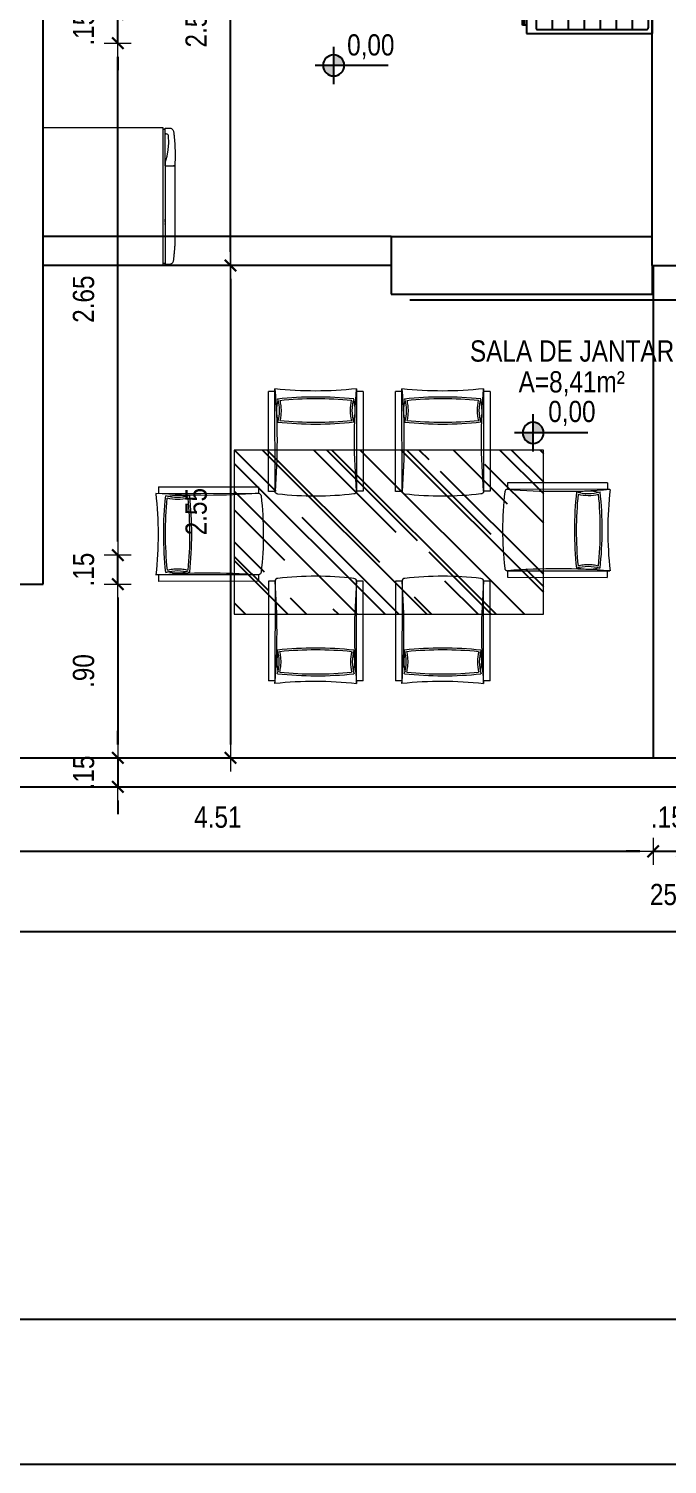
# Model space of a CAD drawing. Header units: millimetres. Extents: x -677 to -23, y -135 to 1112.
# Drawn here: x -126.11 to -122.8, y 838.58 to 846.01 of the extents above; entities that cross this region are included whole.
import ezdxf
from ezdxf.enums import TextEntityAlignment as Align

# ---------------------------------------------------------------- set-up
doc = ezdxf.new("R2010")
doc.units = ezdxf.units.MM
doc.header["$LTSCALE"] = 20
doc.header["$MEASUREMENT"] = 0
doc.header["$PDSIZE"] = -5
doc.linetypes.add('AXES', pattern=[0.54, 0.3, -0.08, 0.08, -0.08])
doc.linetypes.add('DASHDOT2', pattern=[0.5, 0.25, -0.125, 0, -0.125])
doc.layers.get('0').update_dxf_attribs({"linetype": 'CONTINUOUS'})
doc.layers.get('Defpoints').update_dxf_attribs({"linetype": 'CONTINUOUS'})
for name, color, linetype in [('a-pem-m', 6, 'CONTINUOUS'), ('AR-ALV', 5, 'CONTINUOUS'), ('COTA', 7, 'CONTINUOUS'), ('COTAS', 7, 'CONTINUOUS'), ('COZINHA', 6, 'CONTINUOUS'), ('DIVERSOS', 1, 'CONTINUOUS'), ('E-txt-g', 3, 'CONTINUOUS'), ('Layer1', 7, 'CONTINUOUS'), ('LAYER7', 4, 'CONTINUOUS'), ('MOVEIS', 7, 'CONTINUOUS')]:
    doc.layers.add(name, color=color, linetype=linetype)
for name, color, linetype, lineweight in [('E-Cta-W', 7, 'CONTINUOUS', 20), ('E-Lay-9', 9, 'CONTINUOUS', 9), ('E-Pen-C', 4, 'CONTINUOUS', 15), ('E-Pen-G', 3, 'CONTINUOUS', 30), ('E-Txt-W', 7, 'CONTINUOUS', 20), ('estofado', 7, 'CONTINUOUS', 25)]:
    doc.layers.add(name, color=color, linetype=linetype, lineweight=lineweight)
doc.styles.add('F2', font='swissc.ttf')
doc.styles.add('REG60', font='romans.shx', dxfattribs={"width": 0.8, "height": 0.15})
doc.styles.add('REG80', font='romans.shx', dxfattribs={"width": 0.8, "height": 0.2})
doc.dimstyles.new('DIMENSION-1', dxfattribs={"dimtxt": 0.11, "dimasz": 0.07, "dimexe": 1, "dimexo": 0, "dimgap": 0.12, "dimtad": 1, "dimzin": 7, "dimdsep": 46, "dimtxsty": 'F2', "dimblk1": 'TRACO', "dimblk2": 'TRACO', "dimsah": 1, "dimcen": 1, "dimse1": 1, "dimse2": 1, "dimclrd": 256, "dimclre": 256, "dimclrt": 6, "dimadec": 0, "dimazin": 0, "dimtfac": 1, "dimtix": 1, "dimtmove": 2, "dimatfit": 3, "dimldrblk": 'TRACO', "dimfxl": 1, "dimtolj": 1, "dimtzin": 0, "dimarcsym": 0})
doc.dimstyles.get("Standard").update_dxf_attribs({"dimtxt": 0.18, "dimasz": 0.18, "dimexe": 0.18, "dimexo": 0.0625, "dimgap": 0.09, "dimtad": 0, "dimtih": 1, "dimtoh": 1, "dimdec": 4, "dimzin": 0, "dimdsep": 46, "dimtxsty": 'Standard', "dimcen": 0.09, "dimadec": 0, "dimazin": 0, "dimtfac": 1, "dimtdec": 4, "dimtofl": 0, "dimtmove": 0, "dimatfit": 3, "dimfxl": 1, "dimtolj": 1, "dimtzin": 0, "dimarcsym": 0})

# ---------------------------------------------------------------- blocks, each defined once
blk = doc.blocks.new('TXT-AMB75')
at = {"layer": 'E-txt-g', "style": 'REG80', "width": 0.8, "flags": 8}
blk.add_attdef('TXT', text='', height=0.2, dxfattribs=at).set_placement((0.005, 0.296), align=Align.CENTER)
at = {"layer": 'E-Txt-W', "style": 'REG60', "width": 0.8, "flags": 8}
blk.add_attdef('TXT', text='', height=0.15, dxfattribs=at).set_placement((0.005, 0.027), align=Align.CENTER)
blk = doc.blocks.new('TRACO')
at = {"layer": 'E-Pen-C'}
for p, q in [((-1, 0), (1, 0)), ((0, 1), (0, -1))]:
    blk.add_line(p, q, dxfattribs=at)
at = {"layer": 'E-Pen-G'}
blk.add_line((-0.42, -0.42), (0.42, 0.42), dxfattribs=at)
blk = doc.blocks.new('*D825')
at = {"color": 4, "lineweight": -2}
blk.add_line((-127.3112, 841.7508), (-122.9446, 841.7508), dxfattribs=at)
at = {"layer": 'Defpoints', "color": 0, "linetype": 'Continuous'}
for p in [(-127.3812, 843.284), (-122.8746, 842.234), (-122.8746, 841.7508)]:
    blk.add_point(p, dxfattribs=at)
at = {"color": 4, "linetype": 'Continuous', "lineweight": -2, "xscale": 0.07, "yscale": 0.07, "zscale": 0.07, "rotation": 180}
blk.add_blockref('TRACO', (-127.3812, 841.7508), dxfattribs=at)
at = {"color": 4, "linetype": 'Continuous', "lineweight": -2, "xscale": 0.07, "yscale": 0.07, "zscale": 0.07}
blk.add_blockref('TRACO', (-122.8746, 841.7508), dxfattribs=at)
at = {"color": 4, "linetype": 'Continuous', "insert": (-125.1279, 841.9272), "char_height": 0.11, "attachment_point": 5, "style": 'F2'}
blk.add_mtext('\\A1;4.51', dxfattribs=at)
blk = doc.blocks.new('*D826')
at = {"color": 4, "lineweight": -2}
for p, q in [((-122.9446, 841.7508), (-123.0146, 841.7508)), ((-122.8746, 841.7508), (-122.7246, 841.7508)), ((-122.6546, 841.7508), (-122.5846, 841.7508))]:
    blk.add_line(p, q, dxfattribs=at)
at = {"layer": 'Defpoints', "color": 0, "linetype": 'Continuous'}
for p in [(-122.7246, 843.584), (-122.8746, 842.234), (-122.7246, 841.7508)]:
    blk.add_point(p, dxfattribs=at)
at = {"color": 4, "linetype": 'Continuous', "lineweight": -2, "xscale": 0.07, "yscale": 0.07, "zscale": 0.07}
blk.add_blockref('TRACO', (-122.8746, 841.7508), dxfattribs=at)
at = {"color": 4, "linetype": 'Continuous', "lineweight": -2, "xscale": 0.07, "yscale": 0.07, "zscale": 0.07, "rotation": 180}
blk.add_blockref('TRACO', (-122.7246, 841.7508), dxfattribs=at)
at = {"color": 4, "linetype": 'Continuous', "insert": (-122.7996, 841.9272), "char_height": 0.11, "attachment_point": 5, "style": 'F2'}
blk.add_mtext('\\A1;.15', dxfattribs=at)
blk = doc.blocks.new('*D666')
at = {"color": 4, "lineweight": -2}
blk.add_line((-137.5146, 841.3363), (-112.6546, 841.3363), dxfattribs=at)
at = {"layer": 'Defpoints', "color": 0, "linetype": 'Continuous'}
for p in [(-137.5846, 841.9742), (-112.5846, 841.9742), (-112.5846, 841.3363)]:
    blk.add_point(p, dxfattribs=at)
at = {"color": 4, "linetype": 'Continuous', "lineweight": -2, "xscale": 0.07, "yscale": 0.07, "zscale": 0.07, "rotation": 180}
blk.add_blockref('TRACO', (-137.5846, 841.3363), dxfattribs=at)
at = {"color": 4, "linetype": 'Continuous', "lineweight": -2, "xscale": 0.07, "yscale": 0.07, "zscale": 0.07}
blk.add_blockref('TRACO', (-112.5846, 841.3363), dxfattribs=at)
at = {"color": 4, "linetype": 'Continuous', "insert": (-122.7346, 841.5266), "char_height": 0.11, "attachment_point": 5, "style": 'F2'}
blk.add_mtext('\\A1;25.00', dxfattribs=at)
blk = doc.blocks.new('Fogão03_6')
at = {"layer": 'a-pem-m', "color": 8}
for p, q in [((-0.35, -0.65), (-0.35, 0)), ((-0.35, 0), (0.35, 0)), ((-0.35, 0), (0.35, 0)), ((-0.35, -0.65), (-0.35, 0)), ((-0.33, -0.59), (-0.33, -0.03)), ((-0.33, -0.59), (-0.33, -0.03)), ((-0.32, -0.02), (-0.1467, -0.02)), ((-0.32, -0.02), (-0.1467, -0.02)), ((-0.1367, -0.59), (-0.1367, -0.03)), ((-0.1367, -0.59), (-0.1367, -0.03)), ((-0.0967, -0.59), (-0.0967, -0.03)), ((-0.0967, -0.59), (-0.0967, -0.03)), ((-0.0867, -0.02), (0.0867, -0.02)), ((-0.0867, -0.02), (0.0867, -0.02)), ((0.0967, -0.59), (0.0967, -0.03)), ((0.0967, -0.59), (0.0967, -0.03)), ((0.1367, -0.59), (0.1367, -0.03)), ((0.1367, -0.59), (0.1367, -0.03)), ((0.1467, -0.02), (0.32, -0.02)), ((0.1467, -0.02), (0.32, -0.02)), ((0.33, -0.59), (0.33, -0.03)), ((0.33, -0.59), (0.33, -0.03)), ((0.35, -0.65), (0.35, 0)), ((0.35, -0.65), (0.35, 0)), ((-0.33, -0.1029), (-0.28, -0.1029)), ((-0.33, -0.1029), (-0.28, -0.1029)), ((-0.1867, -0.1029), (-0.1367, -0.1029)), ((-0.1867, -0.1029), (-0.1367, -0.1029)), ((-0.0967, -0.1029), (-0.0467, -0.1029)), ((-0.0967, -0.1029), (-0.0467, -0.1029)), ((0.0467, -0.1029), (0.0967, -0.1029)), ((0.0467, -0.1029), (0.0967, -0.1029)), ((0.1367, -0.1029), (0.1867, -0.1029)), ((0.1367, -0.1029), (0.1867, -0.1029)), ((0.28, -0.1029), (0.33, -0.1029)), ((0.28, -0.1029), (0.33, -0.1029)), ((-0.33, -0.1857), (-0.28, -0.1857)), ((-0.33, -0.1857), (-0.28, -0.1857)), ((-0.1867, -0.1857), (-0.1367, -0.1857)), ((-0.1867, -0.1857), (-0.1367, -0.1857)), ((-0.0967, -0.1857), (-0.0467, -0.1857)), ((-0.0967, -0.1857), (-0.0467, -0.1857)), ((0.0467, -0.1857), (0.0967, -0.1857)), ((0.0467, -0.1857), (0.0967, -0.1857)), ((0.1367, -0.1857), (0.1867, -0.1857)), ((0.1367, -0.1857), (0.1867, -0.1857)), ((0.28, -0.1857), (0.33, -0.1857)), ((0.28, -0.1857), (0.33, -0.1857)), ((-0.33, -0.2686), (-0.1367, -0.2686)), ((-0.33, -0.2686), (-0.1367, -0.2686)), ((-0.0967, -0.2686), (0.0967, -0.2686)), ((-0.0967, -0.2686), (0.0967, -0.2686)), ((0.1367, -0.2686), (0.33, -0.2686)), ((0.1367, -0.2686), (0.33, -0.2686)), ((-0.33, -0.3514), (-0.1367, -0.3514)), ((-0.33, -0.3514), (-0.1367, -0.3514)), ((-0.0967, -0.3514), (0.0967, -0.3514)), ((-0.0967, -0.3514), (0.0967, -0.3514)), ((0.1367, -0.3514), (0.33, -0.3514)), ((0.1367, -0.3514), (0.33, -0.3514)), ((-0.33, -0.4343), (-0.28, -0.4343)), ((-0.33, -0.4343), (-0.28, -0.4343)), ((-0.1867, -0.4343), (-0.1367, -0.4343)), ((-0.1867, -0.4343), (-0.1367, -0.4343)), ((-0.0967, -0.4343), (-0.0467, -0.4343)), ((-0.0967, -0.4343), (-0.0467, -0.4343)), ((0.0467, -0.4343), (0.0967, -0.4343)), ((0.0467, -0.4343), (0.0967, -0.4343)), ((0.1367, -0.4343), (0.1867, -0.4343)), ((0.1367, -0.4343), (0.1867, -0.4343)), ((0.28, -0.4343), (0.33, -0.4343)), ((0.28, -0.4343), (0.33, -0.4343)), ((-0.33, -0.5171), (-0.28, -0.5171)), ((-0.33, -0.5171), (-0.28, -0.5171)), ((-0.1867, -0.5171), (-0.1367, -0.5171)), ((-0.1867, -0.5171), (-0.1367, -0.5171)), ((-0.0967, -0.5171), (-0.0467, -0.5171)), ((-0.0967, -0.5171), (-0.0467, -0.5171)), ((0.0467, -0.5171), (0.0967, -0.5171)), ((0.0467, -0.5171), (0.0967, -0.5171)), ((0.1367, -0.5171), (0.1867, -0.5171)), ((0.1367, -0.5171), (0.1867, -0.5171)), ((0.28, -0.5171), (0.33, -0.5171)), ((0.28, -0.5171), (0.33, -0.5171)), ((-0.35, -0.65), (0.35, -0.65)), ((-0.35, -0.65), (0.35, -0.65)), ((-0.32, -0.6), (-0.1467, -0.6)), ((-0.32, -0.6), (-0.1467, -0.6)), ((-0.3068, -0.65), (-0.3068, -0.67)), ((-0.3068, -0.65), (-0.3068, -0.67)), ((-0.2669, -0.66), (-0.3068, -0.66)), ((-0.2669, -0.66), (-0.3068, -0.66)), ((-0.2669, -0.65), (-0.2669, -0.67)), ((-0.2669, -0.65), (-0.2669, -0.67)), ((-0.1998, -0.65), (-0.1998, -0.67)), ((-0.1998, -0.65), (-0.1998, -0.67)), ((-0.1599, -0.66), (-0.1998, -0.66)), ((-0.1599, -0.66), (-0.1998, -0.66)), ((-0.1599, -0.65), (-0.1599, -0.67)), ((-0.1599, -0.65), (-0.1599, -0.67)), ((-0.0867, -0.6), (0.0867, -0.6)), ((-0.0867, -0.6), (0.0867, -0.6)), ((-0.0734, -0.65), (-0.0734, -0.67)), ((-0.0734, -0.65), (-0.0734, -0.67)), ((-0.0335, -0.66), (-0.0734, -0.66)), ((-0.0335, -0.66), (-0.0734, -0.66)), ((-0.0335, -0.65), (-0.0335, -0.67)), ((-0.0335, -0.65), (-0.0335, -0.67)), ((0.0335, -0.65), (0.0335, -0.67)), ((0.0335, -0.65), (0.0335, -0.67)), ((0.0734, -0.66), (0.0335, -0.66)), ((0.0734, -0.66), (0.0335, -0.66)), ((0.0734, -0.65), (0.0734, -0.67)), ((0.0734, -0.65), (0.0734, -0.67)), ((0.1467, -0.6), (0.32, -0.6)), ((0.1467, -0.6), (0.32, -0.6)), ((0.1599, -0.65), (0.1599, -0.67)), ((0.1599, -0.65), (0.1599, -0.67)), ((0.1998, -0.66), (0.1599, -0.66)), ((0.1998, -0.66), (0.1599, -0.66)), ((0.1998, -0.65), (0.1998, -0.67)), ((0.1998, -0.65), (0.1998, -0.67)), ((0.2669, -0.65), (0.2669, -0.67)), ((0.2669, -0.65), (0.2669, -0.67)), ((0.3067, -0.66), (0.2669, -0.66)), ((0.3067, -0.66), (0.2669, -0.66)), ((0.3067, -0.65), (0.3067, -0.67)), ((0.3067, -0.65), (0.3067, -0.67)), ((-0.2669, -0.67), (-0.3068, -0.67)), ((-0.2669, -0.67), (-0.3068, -0.67)), ((-0.1599, -0.67), (-0.1998, -0.67)), ((-0.1599, -0.67), (-0.1998, -0.67)), ((-0.0335, -0.67), (-0.0734, -0.67)), ((-0.0335, -0.67), (-0.0734, -0.67)), ((0.0734, -0.67), (0.0335, -0.67)), ((0.0734, -0.67), (0.0335, -0.67)), ((0.1998, -0.67), (0.1599, -0.67)), ((0.1998, -0.67), (0.1599, -0.67)), ((0.3067, -0.67), (0.2669, -0.67)), ((0.3067, -0.67), (0.2669, -0.67))]:
    blk.add_line(p, q, dxfattribs=at)
for centre, radius in [((-0.2333, -0.1443), 0.0341), ((-0.2333, -0.1443), 0.0341), ((-0.2333, -0.1443), 0.02), ((-0.2333, -0.1443), 0.02), ((0, -0.1443), 0.0341), ((0, -0.1443), 0.0341), ((0, -0.1443), 0.02), ((0, -0.1443), 0.02), ((0.2333, -0.1443), 0.0341), ((0.2333, -0.1443), 0.0341), ((0.2333, -0.1443), 0.02), ((0.2333, -0.1443), 0.02), ((-0.2333, -0.4757), 0.0341), ((-0.2333, -0.4757), 0.0341), ((0, -0.4757), 0.0341), ((0, -0.4757), 0.0341), ((0.2333, -0.4757), 0.0341), ((0.2333, -0.4757), 0.0341), ((-0.2333, -0.4757), 0.02), ((-0.2333, -0.4757), 0.02), ((0, -0.4757), 0.02), ((0, -0.4757), 0.02), ((0.2333, -0.4757), 0.02), ((0.2333, -0.4757), 0.02)]:
    blk.add_circle(centre, radius, dxfattribs=at)
for centre, start, end in [((-0.32, -0.03), 89.99946, 179.99964), ((-0.32, -0.03), 89.99946, 179.99964), ((-0.1467, -0.03), 359.99964, 89.99946), ((-0.1467, -0.03), 359.99964, 89.99946), ((-0.0867, -0.03), 89.99946, 179.99964), ((-0.0867, -0.03), 89.99946, 179.99964), ((0.0867, -0.03), 359.99964, 89.99946), ((0.0867, -0.03), 359.99964, 89.99946), ((0.1467, -0.03), 89.99946, 179.99964), ((0.1467, -0.03), 89.99946, 179.99964), ((0.32, -0.03), 359.99964, 89.99946), ((0.32, -0.03), 359.99964, 89.99946), ((-0.32, -0.59), 179.99964, 269.99946), ((-0.32, -0.59), 179.99964, 269.99946), ((-0.1467, -0.59), 269.99946, 359.99964), ((-0.1467, -0.59), 269.99946, 359.99964), ((-0.0867, -0.59), 179.99964, 269.99946), ((-0.0867, -0.59), 179.99964, 269.99946), ((0.0867, -0.59), 269.99946, 359.99964), ((0.0867, -0.59), 269.99946, 359.99964), ((0.1467, -0.59), 179.99964, 269.99946), ((0.1467, -0.59), 179.99964, 269.99946), ((0.32, -0.59), 269.99946, 359.99964), ((0.32, -0.59), 269.99946, 359.99964)]:
    blk.add_arc(centre, 0.01, start, end, dxfattribs=at)
blk = doc.blocks.new('Gelad-vs')
at = {"layer": 'E-Lay-9', "color": 8}
blk.add_line((-0.1988, 0.6175), (-0.1988, 0.6198), dxfattribs=at)
for points in [[(-0.7073, 0.5912), (-0.7069, 0.5951), (-0.7057, 0.5989), (-0.7042, 0.6024), (-0.7015, 0.6059), (-0.6984, 0.609), (-0.6949, 0.6109), (-0.6914, 0.6125), (-0.6876, 0.6136)], [(-0.6876, 0.6136), (-0.6841, 0.614), (-0.6806, 0.6144), (-0.6767, 0.6148), (-0.6733, 0.6152), (-0.6694, 0.6156), (-0.6659, 0.6159), (-0.662, 0.6163), (-0.6586, 0.6167), (-0.6551, 0.6171), (-0.6512, 0.6175), (-0.6477, 0.6179), (-0.6439, 0.6179), (-0.64, 0.6183), (-0.6365, 0.6186), (-0.6327, 0.619), (-0.6292, 0.6194), (-0.6257, 0.6194), (-0.6218, 0.6198), (-0.6183, 0.6198), (-0.6145, 0.6202)], [(-0.1988, 0.6198), (-0.6145, 0.6202)], [(-0.0027, 0.5715), (-0.0027, 0.5912), (-0.0031, 0.5951), (-0.0039, 0.5989), (-0.0058, 0.6024), (-0.0085, 0.6059), (-0.0112, 0.609), (-0.0147, 0.6109), (-0.0186, 0.6125), (-0.0224, 0.6136), (-0.0259, 0.614), (-0.0294, 0.6144), (-0.0333, 0.6148), (-0.0367, 0.6152), (-0.0406, 0.6156), (-0.0441, 0.6159), (-0.0476, 0.6163), (-0.0514, 0.6167), (-0.0549, 0.6171), (-0.0588, 0.6175), (-0.0623, 0.6179), (-0.0661, 0.6179), (-0.0696, 0.6183), (-0.0735, 0.6186), (-0.077, 0.619), (-0.0808, 0.6194), (-0.0843, 0.6194), (-0.0882, 0.6198), (-0.0917, 0.6198), (-0.0955, 0.6202), (-0.099, 0.6202), (-0.1029, 0.6206), (-0.1063, 0.6206), (-0.1102, 0.6206), (-0.1137, 0.621), (-0.1176, 0.621), (-0.121, 0.621), (-0.1249, 0.6214), (-0.1284, 0.6214), (-0.1323, 0.6214), (-0.1357, 0.6214), (-0.1396, 0.6214), (-0.1431, 0.6214), (-0.147, 0.6214), (-0.1504, 0.6214), (-0.1543, 0.6214), (-0.1578, 0.6214), (-0.1617, 0.6214), (-0.1651, 0.621), (-0.169, 0.621), (-0.1725, 0.621), (-0.1763, 0.6206), (-0.1798, 0.6206), (-0.1837, 0.6206), (-0.1872, 0.6202), (-0.1907, 0.6202), (-0.1945, 0.6198), (-0.1988, 0.6198)], [(-0.1988, 0.6159), (-0.1988, 0.6186)], [(-0.1988, 0.5695), (-0.1988, 0.6186), (-0.1988, 0.614)], [(-0.1988, 0.6175), (-0.1988, 0.6179)], [(-0.1988, 0.6167), (-0.1988, 0.6171)], [(-0.1988, 0.6159), (-0.1988, 0.6156), (-0.1988, 0.6156), (-0.1988, 0.6156), (-0.1988, 0.6156), (-0.1988, 0.6152), (-0.1988, 0.6152), (-0.1988, 0.6148), (-0.1988, 0.6148), (-0.1988, 0.6148), (-0.1988, 0.6144), (-0.1988, 0.614), (-0.1988, 0.6136), (-0.1988, 0.6136), (-0.1988, 0.6132), (-0.1988, 0.6128)], [(-0.1988, 0.6156), (-0.1988, 0.6159)], [(-0.1988, 0.6148), (-0.1988, 0.6156)], [(-0.1988, 0.614), (-0.1988, 0.6144)], [(-0.1988, 0.5695), (-0.1988, 0.614)], [(-0.1988, 0.6128), (-0.1988, 0.6128), (-0.1988, 0.6132)], [(-0.1988, 0.5707), (-0.1988, 0.6128)], [(-0.1988, 0.5695), (-0.71, 0.5695)], [(-0.71, -0.0613), (-0.71, 0.5572)], [(0, 0.5572), (-0.71, 0.5572)], [(-0.7073, 0.5715), (-0.7073, 0.5912)], [(-0.7073, 0.5711), (-0.7073, 0.5711), (-0.7073, 0.5711), (-0.7073, 0.5711), (-0.7073, 0.5711), (-0.7073, 0.5711), (-0.7073, 0.5711), (-0.7073, 0.5707), (-0.7069, 0.5699), (-0.7061, 0.5695), (-0.7057, 0.5695), (-0.7057, 0.5695), (-0.7057, 0.5695), (-0.7057, 0.5695), (-0.7057, 0.5695), (-0.7057, 0.5695)], [(-0.5012, 0.5695), (-0.7054, 0.5695)], [(-0.7015, 0.5572), (-0.7015, 0.5695)], [(-0.6791, 0.5695), (-0.6791, 0.5695), (-0.6791, 0.5695), (-0.6791, 0.5695), (-0.6791, 0.5695), (-0.6791, 0.5695), (-0.6791, 0.5695)], [(-0.5012, 0.5695), (-0.5, 0.5695), (-0.4989, 0.5695), (-0.4973, 0.5695), (-0.4969, 0.5695), (-0.4962, 0.5695)], [(-0.4989, 0.5695), (-0.5, 0.5695)], [(-0.4962, 0.5695), (-0.4962, 0.5695)], [(-0.4904, 0.5695), (-0.4904, 0.5695), (-0.4907, 0.5695), (-0.4907, 0.5695), (-0.4915, 0.5695), (-0.4919, 0.5695), (-0.4923, 0.5695), (-0.4927, 0.5695), (-0.4934, 0.5695), (-0.4942, 0.5695), (-0.495, 0.5695), (-0.4958, 0.5695), (-0.4962, 0.5695)], [(-0.4962, 0.5695), (-0.4962, 0.5695)], [(-0.4904, 0.5695), (-0.4737, 0.5695)], [(-0.4745, 0.5695), (-0.4904, 0.5695), (-0.4904, 0.5695), (-0.4904, 0.5695), (-0.4904, 0.5695), (-0.4904, 0.5695)], [(-0.2289, 0.5695), (-0.2289, 0.5695), (-0.2289, 0.5695), (-0.2289, 0.5695), (-0.2289, 0.5695), (-0.2289, 0.5695), (-0.2289, 0.5695), (-0.2289, 0.5695), (-0.2289, 0.5695), (-0.2289, 0.5695), (-0.2289, 0.5695), (-0.2289, 0.5695), (-0.2289, 0.5695), (-0.2289, 0.5695), (-0.2289, 0.5695), (-0.2289, 0.5695), (-0.2289, 0.5695), (-0.2289, 0.5695), (-0.2289, 0.5695), (-0.2289, 0.5695), (-0.2289, 0.5695)], [(-0.1988, 0.5722), (-0.1988, 0.5715)], [(-0.1988, 0.5695), (-0.1988, 0.5695), (-0.1988, 0.5695), (-0.1988, 0.5695), (-0.1988, 0.5707)], [(-0.1988, 0.5695), (-0.1988, 0.5707)], [(-0.1821, 0.5695), (-0.1988, 0.5695)], [(-0.198, 0.5695), (-0.198, 0.5695), (-0.198, 0.5695), (-0.198, 0.5695), (-0.198, 0.5695), (-0.198, 0.5695), (-0.198, 0.5695), (-0.198, 0.5695), (-0.198, 0.5695), (-0.198, 0.5695), (-0.198, 0.5695), (-0.198, 0.5695), (-0.198, 0.5695)], [(-0.198, 0.5695), (-0.1821, 0.5695), (-0.1821, 0.5695), (-0.1821, 0.5695), (-0.1821, 0.5695), (-0.1821, 0.5695)], [(-0.1821, 0.5695), (-0.1489, 0.5796), (-0.1149, 0.5858), (-0.0801, 0.5885), (-0.0456, 0.5873)], [(-0.1821, 0.5695), (-0.1818, 0.5695), (-0.1818, 0.5695), (-0.1814, 0.5695), (-0.181, 0.5695), (-0.1806, 0.5695), (-0.1802, 0.5695), (-0.1798, 0.5695), (-0.1791, 0.5695), (-0.1783, 0.5695), (-0.1775, 0.5695), (-0.1763, 0.5695), (-0.1763, 0.5695)], [(-0.1763, 0.5695), (-0.1763, 0.5695)], [(-0.1763, 0.5695), (-0.1763, 0.5695)], [(-0.1709, 0.5695), (-0.1725, 0.5695), (-0.1736, 0.5695), (-0.1752, 0.5695), (-0.1756, 0.5695), (-0.1763, 0.5695)], [(-0.1736, 0.5695), (-0.1725, 0.5695)], [(-0.1709, 0.5695), (-0.0046, 0.5695)], [(-0.0456, 0.5873), (-0.0433, 0.5869), (-0.0406, 0.5862), (-0.0383, 0.5846), (-0.0364, 0.5827), (-0.0348, 0.5808), (-0.0336, 0.5784), (-0.0329, 0.5757), (-0.0329, 0.5734)], [(-0.0329, 0.5715), (-0.0329, 0.5734)], [(-0.0329, 0.5715), (-0.0329, 0.5711), (-0.0325, 0.5711), (-0.0325, 0.5707), (-0.0325, 0.5707), (-0.0321, 0.5703), (-0.0321, 0.5703), (-0.0321, 0.5699), (-0.0317, 0.5699), (-0.0313, 0.5695), (-0.0313, 0.5695), (-0.0309, 0.5695), (-0.0309, 0.5695)], [(-0.0309, 0.5695), (-0.0309, 0.5695), (-0.0309, 0.5695), (-0.0309, 0.5695), (-0.0309, 0.5695), (-0.0309, 0.5695), (-0.0309, 0.5695), (-0.0309, 0.5695), (-0.0309, 0.5695)], [(-0.0085, 0.5572), (-0.0085, 0.5695)], [(-0.0046, 0.5695), (-0.0046, 0.5695), (-0.0046, 0.5695), (-0.0046, 0.5695), (-0.0046, 0.5695), (-0.0046, 0.5695), (-0.0046, 0.5695), (-0.0039, 0.5695), (-0.0035, 0.5699), (-0.0031, 0.5707), (-0.0031, 0.5711), (-0.0031, 0.5711), (-0.0031, 0.5711), (-0.0031, 0.5711), (-0.0031, 0.5711), (-0.0031, 0.5715)], [(0, -0.0613), (0, 0.5572)], [(0, -0.0613), (-0.71, -0.0613)]]:
    blk.add_lwpolyline(points, dxfattribs=at)
blk = doc.blocks.new('Poltrona Star marrom')
at = {"layer": 'estofado', "color": 8, "lineweight": 20, "ltscale": 0.1}
for p, q in [((0, 0), (0, -0.78)), ((-0.05, -0.02), (-0.05, -0.78)), ((-0.05, -0.02), (0, -0.02)), ((0.62, -0.78), (0.62, -0.02)), ((0.62, -0.02), (0.67, -0.02)), ((0.67, -0.78), (0.67, -0.02)), ((-0.05, -0.78), (0, -0.78)), ((0.62, -0.78), (0.67, -0.78))]:
    blk.add_line(p, q, dxfattribs=at)
at = {"layer": 'estofado', "color": 8, "lineweight": 5, "ltscale": 0.1}
blk.add_line((0.62, -0.02), (0.62, 0), dxfattribs=at)
for centre, radius, start, end in [((0.31, 2.832), 2.848, 263.7521, 276.2479), ((0.309, -0.165), 0.296, 165.0121, 194.9879), ((0.31, -2.807), 2.748, 83.9224, 96.0776), ((-0.276, -0.165), 0.308, 343.0375, 16.9625), ((0.896, -0.165), 0.308, 163.0375, 196.9625), ((0.311, -0.165), 0.296, 345.0121, 14.9879), ((0.31, 2.478), 2.748, 263.9224, 276.0776), ((0.02, -0.78), 0.02, 180, 270), ((0.31, 1.687), 2.504, 263.3498, 276.6502), ((0.6, -0.78), 0.02, 270, 0)]:
    blk.add_arc(centre, radius, start, end, dxfattribs=at)
at = {"layer": 'MOVEIS', "color": 8, "lineweight": 5, "ltscale": 0.1}
for points in [[(0.019, -0.075), (0.019, -0.075), (0.019, -0.075)], [(0.601, -0.075), (0.601, -0.075)], [(0.019, -0.255), (0.019, -0.255)], [(0.601, -0.255), (0.601, -0.255)]]:
    blk.add_lwpolyline(points, close=True, dxfattribs=at)
for centre, radius, start, end in [((-4.905, -0.39), 4.92, 355.4539, 4.5461), ((-0.276, -0.165), 0.322, 345.9941, 14.0059), ((5.525, -0.39), 4.92, 175.4539, 184.5461), ((0.31, 2.478), 2.734, 264.2624, 275.7376)]:
    blk.add_arc(centre, radius, start, end, dxfattribs=at)
at = {"layer": 'MOVEIS', "color": 8, "linetype": 'AXES', "lineweight": 5, "ltscale": 0.1}
for centre, radius, start, end in [((0.31, -2.807), 2.734, 84.2624, 95.7376), ((0.896, -0.165), 0.322, 165.9941, 194.0059)]:
    blk.add_arc(centre, radius, start, end, dxfattribs=at)
blk = doc.blocks.new('*D702')
at = {"color": 4, "lineweight": -2}
for p, q in [((-125.6456, 843.354), (-125.6456, 843.424)), ((-125.6456, 843.134), (-125.6456, 843.284)), ((-125.6456, 843.064), (-125.6456, 842.994))]:
    blk.add_line(p, q, dxfattribs=at)
at = {"layer": 'Defpoints', "color": 0, "linetype": 'Continuous'}
for p in [(-125.9907, 843.284), (-125.6456, 843.284), (-125.8407, 843.134)]:
    blk.add_point(p, dxfattribs=at)
at = {"color": 4, "linetype": 'Continuous', "lineweight": -2, "xscale": 0.07, "yscale": 0.07, "zscale": 0.07}
for p, rotation in [((-125.6456, 843.284), 270), ((-125.6456, 843.134), 90)]:
    blk.add_blockref('TRACO', p, dxfattribs=dict(at, rotation=rotation))
at = {"color": 4, "linetype": 'Continuous', "insert": (-125.8221, 843.209), "char_height": 0.11, "attachment_point": 5, "rotation": 90, "style": 'F2'}
blk.add_mtext('\\A1;.15', dxfattribs=at)
blk = doc.blocks.new('*D703')
at = {"color": 4, "lineweight": -2}
blk.add_line((-125.6456, 843.354), (-125.6456, 845.864), dxfattribs=at)
at = {"layer": 'Defpoints', "color": 0, "linetype": 'Continuous'}
for p in [(-125.9907, 845.934), (-125.6456, 845.934), (-125.9907, 843.284)]:
    blk.add_point(p, dxfattribs=at)
at = {"color": 4, "linetype": 'Continuous', "lineweight": -2, "xscale": 0.07, "yscale": 0.07, "zscale": 0.07}
for p, rotation in [((-125.6456, 845.934), 90), ((-125.6456, 843.284), 270)]:
    blk.add_blockref('TRACO', p, dxfattribs=dict(at, rotation=rotation))
at = {"color": 4, "linetype": 'Continuous', "insert": (-125.8222, 844.609), "char_height": 0.11, "attachment_point": 5, "rotation": 90, "style": 'F2'}
blk.add_mtext('\\A1;2.65', dxfattribs=at)
blk = doc.blocks.new('*D704')
at = {"color": 4, "lineweight": -2}
for p, q in [((-125.6456, 846.154), (-125.6456, 846.224)), ((-125.6456, 845.934), (-125.6456, 846.084)), ((-125.6456, 845.864), (-125.6456, 845.794))]:
    blk.add_line(p, q, dxfattribs=at)
at = {"layer": 'Defpoints', "color": 0, "linetype": 'Continuous'}
for p in [(-125.9907, 846.084), (-125.6456, 846.084), (-125.9907, 845.934)]:
    blk.add_point(p, dxfattribs=at)
at = {"color": 4, "linetype": 'Continuous', "lineweight": -2, "xscale": 0.07, "yscale": 0.07, "zscale": 0.07}
for p, rotation in [((-125.6456, 846.084), 270), ((-125.6456, 845.934), 90)]:
    blk.add_blockref('TRACO', p, dxfattribs=dict(at, rotation=rotation))
at = {"color": 4, "linetype": 'Continuous', "insert": (-125.8221, 846.009), "char_height": 0.11, "attachment_point": 5, "rotation": 90, "style": 'F2'}
blk.add_mtext('\\A1;.15', dxfattribs=at)
blk = doc.blocks.new('*D707')
at = {"color": 4, "lineweight": -2}
blk.add_line((-125.0629, 844.854), (-125.0629, 847.214), dxfattribs=at)
at = {"layer": 'Defpoints', "color": 0, "linetype": 'Continuous'}
for p in [(-126.0237, 847.284), (-125.0629, 847.284), (-126.0237, 844.784)]:
    blk.add_point(p, dxfattribs=at)
at = {"color": 4, "linetype": 'Continuous', "lineweight": -2, "xscale": 0.07, "yscale": 0.07, "zscale": 0.07}
for p, rotation in [((-125.0629, 847.284), 90), ((-125.0629, 844.784), 270)]:
    blk.add_blockref('TRACO', p, dxfattribs=dict(at, rotation=rotation))
at = {"color": 4, "linetype": 'Continuous', "insert": (-125.2394, 846.034), "char_height": 0.11, "attachment_point": 5, "rotation": 90, "style": 'F2'}
blk.add_mtext('\\A1;2.50', dxfattribs=at)
blk = doc.blocks.new('*D709')
at = {"color": 4, "lineweight": -2}
blk.add_line((-125.6456, 843.064), (-125.6456, 842.304), dxfattribs=at)
at = {"layer": 'Defpoints', "color": 0, "linetype": 'Continuous'}
for p in [(-125.8407, 843.134), (-125.8407, 842.234), (-125.6456, 842.234)]:
    blk.add_point(p, dxfattribs=at)
at = {"color": 4, "linetype": 'Continuous', "lineweight": -2, "xscale": 0.07, "yscale": 0.07, "zscale": 0.07}
for p, rotation in [((-125.6456, 843.134), 90), ((-125.6456, 842.234), 270)]:
    blk.add_blockref('TRACO', p, dxfattribs=dict(at, rotation=rotation))
at = {"color": 4, "linetype": 'Continuous', "insert": (-125.8221, 842.684), "char_height": 0.11, "attachment_point": 5, "rotation": 90, "style": 'F2'}
blk.add_mtext('\\A1;.90', dxfattribs=at)
blk = doc.blocks.new('*D710')
at = {"color": 4, "lineweight": -2}
for p, q in [((-125.6456, 842.304), (-125.6456, 842.374)), ((-125.6456, 842.234), (-125.6456, 842.084)), ((-125.6456, 842.014), (-125.6456, 841.944))]:
    blk.add_line(p, q, dxfattribs=at)
at = {"layer": 'Defpoints', "color": 0, "linetype": 'Continuous'}
for p in [(-125.8407, 842.234), (-125.8581, 842.084), (-125.6456, 842.084)]:
    blk.add_point(p, dxfattribs=at)
at = {"color": 4, "linetype": 'Continuous', "lineweight": -2, "xscale": 0.07, "yscale": 0.07, "zscale": 0.07}
for p, rotation in [((-125.6456, 842.234), 270), ((-125.6456, 842.084), 90)]:
    blk.add_blockref('TRACO', p, dxfattribs=dict(at, rotation=rotation))
at = {"color": 4, "linetype": 'Continuous', "insert": (-125.8221, 842.159), "char_height": 0.11, "attachment_point": 5, "rotation": 90, "style": 'F2'}
blk.add_mtext('\\A1;.15', dxfattribs=at)
blk = doc.blocks.new('*D714')
at = {"color": 4, "lineweight": -2}
blk.add_line((-125.0629, 844.714), (-125.0629, 842.304), dxfattribs=at)
at = {"layer": 'Defpoints', "color": 0, "linetype": 'Continuous'}
for p in [(-126.0312, 844.784), (-126.0312, 842.234), (-125.0629, 842.234)]:
    blk.add_point(p, dxfattribs=at)
at = {"color": 4, "linetype": 'Continuous', "lineweight": -2, "xscale": 0.07, "yscale": 0.07, "zscale": 0.07}
for p, rotation in [((-125.0629, 844.784), 90), ((-125.0629, 842.234), 270)]:
    blk.add_blockref('TRACO', p, dxfattribs=dict(at, rotation=rotation))
at = {"color": 4, "linetype": 'Continuous', "insert": (-125.2394, 843.509), "char_height": 0.11, "attachment_point": 5, "rotation": 90, "style": 'F2'}
blk.add_mtext('\\A1;2.55', dxfattribs=at)
blk = doc.blocks.new('NIVEL')
at = {"layer": 'DIVERSOS'}
h = blk.add_hatch(color=7, dxfattribs=at)
h.paths.add_polyline_path([(0, 0.137, 0.414214), (-0.137, 0), (0, 0)])
h.paths.add_polyline_path([(0, 0), (0, -0.137, 0.414214), (0.137, 0)])
at = {"layer": 'DIVERSOS', "color": 7}
for p, q in [((0, 0.242), (0, -0.242)), ((0.709, 0), (-0.242, 0))]:
    blk.add_line(p, q, dxfattribs=at)
blk.add_circle((0, 0), 0.137, dxfattribs=at)

msp = doc.modelspace()

# ---------------------------------------------------------------- hatches: boundary and pattern name
at = {"layer": 'COTA', "linetype": 'Continuous'}
h = msp.add_hatch(dxfattribs=at)
h.set_pattern_fill('AR-RROOF', color=8, scale=0.01, angle=315, style=0)
h.set_pattern_definition([(315, (-1010.35042, 5756.38611), (0.574736392, -0.215526147), [3.81, -0.508, 1.27, -0.254]), (315, (-1010.02175, 5756.23704), (0.05926969, 0.418479935), [0.762, -0.08382, 1.524, -0.1905]), (315, (-1010.10796, 5756.44897), (1.0542820686, -0.8136112046), [2.032, -0.3556, 1.016, -0.254])])
h.paths.add_polyline_path([(-123.4434, 842.9777), (-123.4434, 843.8277), (-125.0434, 843.8277), (-125.0434, 842.9777)])

# ---------------------------------------------------------------- linework, layer by layer
at = {"color": 5, "linetype": 'Continuous'}
for p, q in [((-122.8812, 844.784), (-122.8812, 847.284)), ((-126.0312, 843.134), (-126.0312, 846.184)), ((-122.8812, 844.784), (-122.7212, 844.784)), ((-127.5814, 843.134), (-126.0312, 843.134)), ((-131.0335, 842.234), (-121.8746, 842.234)), ((-137.5846, 842.084), (-112.5846, 842.084))]:
    msp.add_line(p, q, dxfattribs=at)
at = {"color": 2}
msp.add_lwpolyline([(-156.8359, 838.5779), (-93.7559, 838.5779), (-93.7559, 883.1279), (-156.8359, 883.1279)], close=True, dxfattribs=at)
at = {"color": 5, "linetype": 'Continuous'}
msp.add_lwpolyline([(-154.9609, 882.3779), (-94.5059, 882.3779), (-94.5059, 839.3279), (-154.9609, 839.3279)], close=True, dxfattribs=at)
at = {"color": 8, "linetype": 'Continuous', "flags": 128}
msp.add_lwpolyline([(-134.4335, 847.434), (-134.4335, 842.084), (-122.7246, 842.084), (-122.7246, 843.434), (-121.8746, 843.434), (-121.8746, 842.084), (-115.7246, 842.084), (-115.7246, 845.384), (-119.0746, 845.384), (-119.0746, 847.434), (-127.5312, 847.434), (-127.5312, 846.084), (-129.3799, 846.084), (-129.3799, 847.434), (-134.4335, 847.434)], dxfattribs=at)
at = {"layer": 'AR-ALV', "color": 2, "linetype": 'DASHDOT2'}
msp.add_line((-109.0345, 844.6044), (-138.4685, 844.6044), dxfattribs=at)
at = {"layer": 'COTA', "color": 8, "linetype": 'DASHDOT2'}
for p, q in [((-124.2312, 844.934), (-126.0312, 844.934)), ((-122.8746, 844.784), (-122.8746, 842.234))]:
    msp.add_line(p, q, dxfattribs=at)
at = {"layer": 'COTA', "color": 6, "linetype": 'Continuous'}
for p, q in [((-124.2312, 844.934), (-122.8812, 844.934)), ((-124.2312, 844.934), (-124.2312, 844.634)), ((-122.8812, 844.784), (-122.8812, 844.634)), ((-124.2312, 844.634), (-122.8812, 844.634))]:
    msp.add_line(p, q, dxfattribs=at)
at = {"layer": 'COTA', "color": 8, "linetype": 'Continuous'}
msp.add_line((-124.2312, 844.784), (-126.0312, 844.784), dxfattribs=at)
at = {"layer": 'E-Lay-9', "color": 8}
msp.add_lwpolyline([(-123.4434, 842.9777), (-123.4434, 843.8277), (-125.0434, 843.8277), (-125.0434, 842.9777)], close=True, dxfattribs=at)

# ---------------------------------------------------------------- block references
ref = msp.add_blockref('TXT-AMB75', (-123.3012, 844.0696), dxfattribs=dict(xscale=0.7290000000000001, yscale=0.7290000000000001, zscale=0.7290000000000001))
ref.add_attrib('TXT', 'SALA DE JANTAR', dxfattribs={"layer": 'E-txt-g', "color": 2, "height": 0.11, "style": 'F2'}).set_placement((-123.2948, 844.2857), align=Align.CENTER)
ref.add_attrib('TXT', 'A=8,41m²', dxfattribs={"layer": 'E-Txt-W', "height": 0.11, "style": 'F2'}).set_placement((-123.2966, 844.1262), align=Align.CENTER)
at = {"layer": 'COTAS', "lineweight": 5, "yscale": 0.679845924720092, "zscale": 0.679845924720092}
for p, xscale, rotation in [((-124.4106, 844.1446), -0.6798459247200919, 0.06282621836916745), ((-123.7535, 844.1446), -0.6798459247200919, 0.06282621836916745), ((-123.0988, 843.6243), 0.6798459247200919, 269.9371737816307), ((-125.4482, 843.6034), -0.6798459247200919, 90.06282621836925), ((-124.4106, 842.6191), 0.6798459247200919, 179.9371737816308), ((-123.7535, 842.6191), 0.6798459247200919, 179.9371737816308)]:
    msp.add_blockref('Poltrona Star marrom', p, dxfattribs=dict(at, xscale=xscale, rotation=rotation))
at = {"layer": 'COZINHA', "linetype": 'Continuous', "rotation": 270}
msp.add_blockref('Fogão03_6', (-122.8812, 846.334), dxfattribs=at)
at = {"layer": 'E-Lay-9', "color": 8, "xscale": -1, "rotation": 270}
msp.add_blockref('Gelad-vs', (-125.97, 845.4975), dxfattribs=at)
at = {"layer": 'LAYER7', "color": 7, "linetype": 'Continuous', "xscale": -0.3985866620477118, "yscale": 0.3985866620477118, "zscale": 0.3985866620477118, "rotation": 180}
for p in [(-124.5284, 845.8188), (-123.4965, 843.9172)]:
    msp.add_blockref('NIVEL', p, dxfattribs=at)

# ---------------------------------------------------------------- texts
at = {"layer": 'Layer1', "color": 7, "linetype": 'Continuous', "style": 'F2'}
for p in [(-124.4587, 845.98), (-123.418, 844.0825)]:
    msp.add_text('0,00', height=0.10972, dxfattribs=at).set_placement(p, align=Align.TOP_LEFT)

# ---------------------------------------------------------------- dimensions: what is measured, and where the dimension line sits
at = {"color": 8, "linetype": 'Continuous'}
for base, p1, p2, picture, middle in [((-125.0629, 847.284), (-126.0237, 844.784), (-126.0237, 847.284), '*D707', (-125.2394, 846.034)), ((-125.6456, 846.084), (-125.9907, 845.934), (-125.9907, 846.084), '*D704', (-125.8221, 846.009)), ((-125.6456, 845.934), (-125.9907, 843.284), (-125.9907, 845.934), '*D703', (-125.8222, 844.609)), ((-125.0629, 842.234), (-126.0312, 844.784), (-126.0312, 842.234), '*D714', (-125.2394, 843.509)), ((-125.6456, 843.284), (-125.8407, 843.134), (-125.9907, 843.284), '*D702', (-125.8221, 843.209)), ((-125.6456, 842.234), (-125.8407, 843.134), (-125.8407, 842.234), '*D709', (-125.8221, 842.684)), ((-125.6456, 842.084), (-125.8407, 842.234), (-125.8581, 842.084), '*D710', (-125.8221, 842.159))]:
    dim = msp.add_linear_dim(base=base, p1=p1, p2=p2, angle=90, dimstyle='DIMENSION-1', override={"dimclrd": 4, "dimclrt": 4, "dimadec": 8, "dimfxl": 0.5, "dimfxlon": 1}, dxfattribs=at)
    dim.commit()
    dim.dimension.update_dxf_attribs({"geometry": picture, "text_midpoint": middle})
for base, p1, p2, picture, middle in [((-122.7246, 841.7508), (-122.8746, 842.234), (-122.7246, 843.584), '*D826', (-122.7996, 841.9272)), ((-122.8746, 841.7508), (-127.3812, 843.284), (-122.8746, 842.234), '*D825', (-125.1279, 841.9272))]:
    dim = msp.add_linear_dim(base=base, p1=p1, p2=p2, dimstyle='DIMENSION-1', override={"dimclrd": 4, "dimclrt": 4, "dimadec": 8, "dimfxl": 0.5, "dimfxlon": 1}, dxfattribs=at)
    dim.commit()
    dim.dimension.update_dxf_attribs({"geometry": picture, "text_midpoint": middle})
dim = msp.add_linear_dim(base=(-112.5846, 841.3363), p1=(-137.5846, 841.9742), p2=(-112.5846, 841.9742), dimstyle='DIMENSION-1', override={"dimclrd": 4, "dimclrt": 4, "dimadec": 8, "dimfxl": 0.5, "dimfxlon": 1}, dxfattribs=at)
dim.commit()
dim.dimension.update_dxf_attribs({"geometry": '*D666', "text_midpoint": (-122.7346, 841.5266), "dimtype": 160})

# ---------------------------------------------------------------- leaders
at = {"layer": 'E-Cta-W', "color": 4}
msp.add_leader([(-126.2924, 845.6888), (-124.9261, 850.0036), (-124.8333, 850.0019)], dimstyle='Standard', dxfattribs=at)

doc.saveas('drawing.dxf')
